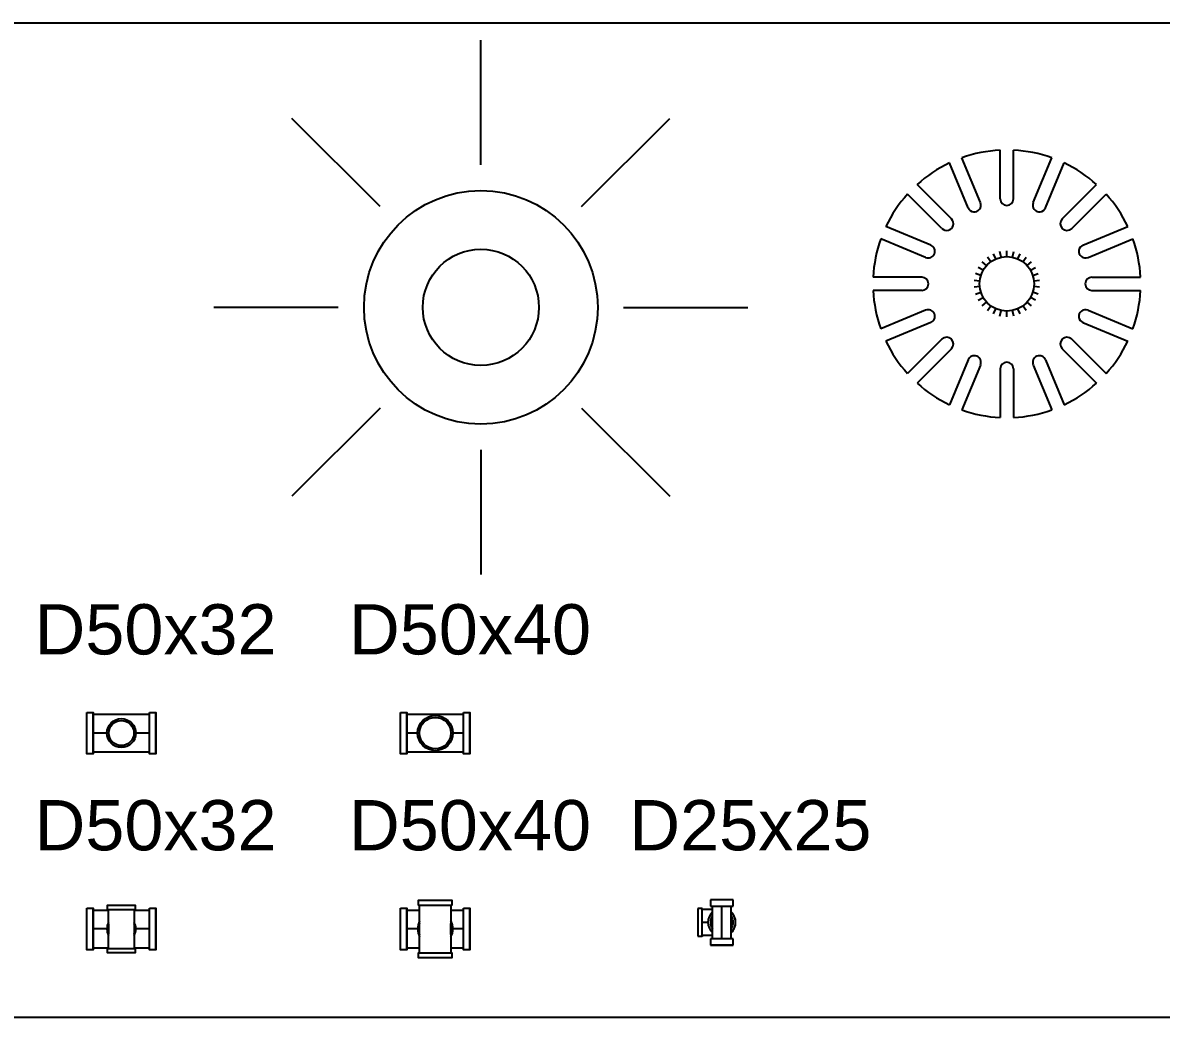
# Model space of a CAD drawing. Header units: millimetres. Extents: x 1218 to 72853, y -34712 to 16286.
# Drawn here: x 41658 to 43470, y 9231 to 10814 of the extents above; entities that cross this region are included whole.
import ezdxf

# ---------------------------------------------------------------- set-up
doc = ezdxf.new("R2010")
doc.units = ezdxf.units.MM
doc.styles.get("Standard").update_dxf_attribs({"font": 'arial.ttf'})

# ---------------------------------------------------------------- blocks, each defined once
blk = doc.blocks.new('TEUP-DN50x32 PCCC')
for p, q in [((-55, -33), (-55, 33)), ((-45, -33), (-45, 33)), ((-45, 30), (45, 30)), ((45, -33), (45, 33)), ((55, -33), (55, 33)), ((-45, -30), (45, -30))]:
    blk.add_line(p, q)
at = {"color": 8}
for p, q in [((-23, 0), (-45, 0)), ((45, 0), (23, 0))]:
    blk.add_line(p, q, dxfattribs=at)
for points in [[(-55, 33), (-45, 33), (-45, -33), (-55, -33)], [(45, 33), (55, 33), (55, -33), (45, -33)]]:
    blk.add_lwpolyline(points, close=True)
blk.add_circle((0, 0), 23)
blk.add_circle((0, 0), 20, dxfattribs=at)
at = {"flags": 1}
for p in [(-55, 0), (55, 0)]:
    blk.add_attdef('AMC', p, '', height=0.5, dxfattribs=at)
blk = doc.blocks.new('TEUP-DN50x40 PCCC')
for p, q in [((-55, -33), (-55, 33)), ((-45, -33), (-45, 33)), ((-45, 30), (45, 30)), ((45, -33), (45, 33)), ((55, -33), (55, 33)), ((-45, -30), (45, -30))]:
    blk.add_line(p, q)
at = {"color": 8}
for p, q in [((-28, 0), (-45, 0)), ((45, 0), (28, 0))]:
    blk.add_line(p, q, dxfattribs=at)
for points in [[(-55, 33), (-45, 33), (-45, -33), (-55, -33)], [(45, 33), (55, 33), (55, -33), (45, -33)]]:
    blk.add_lwpolyline(points, close=True)
blk.add_circle((0, 0), 28)
blk.add_circle((0, 0), 25, dxfattribs=at)
at = {"flags": 1}
for p in [(-55, 0), (55, 0)]:
    blk.add_attdef('AMC', p, '', height=0.5, dxfattribs=at)
blk = doc.blocks.new('DAUPHUNXUONG PCCC')
at = {"ltscale": 0.01}
for p, q in [((0, 226.8, -3.2), (0, 425, -3.2)), ((-160.4, 160.4, -3.2), (-300.5, 300.5, -3.2)), ((160.4, 160.4, -3.2), (300.5, 300.5, -3.2)), ((-226.8, 0, -3.2), (-425, 0, -3.2)), ((226.8, 0, -3.2), (425, 0, -3.2)), ((-160.4, -160.4, -3.2), (-300.5, -300.5, -3.2)), ((160.4, -160.4, -3.2), (300.5, -300.5, -3.2)), ((0, -226.8, -3.2), (0, -425, -3.2))]:
    blk.add_line(p, q, dxfattribs=at)
for radius in [185.9, 92.4]:
    blk.add_circle((0, 0, -3.2), radius, dxfattribs=at)
blk = doc.blocks.new('DAUPHUNLEN PCCC')
for p, q in [((-42, 129.2), (-71.6, 200.6)), ((-10.6, 135.4), (-10.6, 212.7)), ((10.6, 135.4), (10.6, 212.7)), ((42, 129.2), (71.6, 200.6)), ((-61.6, 121), (-91.2, 192.4)), ((61.6, 121), (91.2, 192.4)), ((-88.2, 103.3), (-142.9, 157.9)), ((88.2, 103.3), (142.9, 157.9)), ((-103.3, 88.2), (-157.9, 142.9)), ((103.3, 88.2), (157.9, 142.9)), ((-121, 61.6), (-192.4, 91.2)), ((121, 61.6), (192.4, 91.2)), ((-129.2, 42), (-200.6, 71.6)), ((129.2, 42), (200.6, 71.6)), ((-25.5, 35.1), (-30.8, 42.5)), ((-17.6, 39.6), (-21.3, 47.9)), ((-9, 42.4), (-10.9, 51.3)), ((0, 43.4), (0, 52.5)), ((9, 42.4), (10.9, 51.3)), ((17.6, 39.6), (21.3, 47.9)), ((25.5, 35.1), (30.8, 42.5)), ((-37.5, 21.7), (-45.4, 26.2)), ((-32.2, 29), (-39, 35.1)), ((32.2, 29), (39, 35.1)), ((37.5, 21.7), (45.4, 26.2)), ((-135.4, 10.6), (-212.7, 10.6)), ((-43.1, 4.5), (-52.2, 5.5)), ((-41.2, 13.4), (-49.9, 16.2)), ((41.2, 13.4), (49.9, 16.2)), ((52.2, 5.5), (43.1, 4.5)), ((135.4, 10.6), (212.7, 10.6)), ((-135.4, -10.6), (-212.7, -10.6)), ((-43.1, -4.5), (-52.2, -5.5)), ((-49.9, -16.2), (-41.2, -13.4)), ((49.9, -16.2), (41.2, -13.4)), ((52.2, -5.5), (43.1, -4.5)), ((135.4, -10.6), (212.7, -10.6)), ((-45.4, -26.2), (-37.5, -21.7)), ((-39, -35.1), (-32.2, -29)), ((-30.8, -42.5), (-25.5, -35.1)), ((30.8, -42.5), (25.5, -35.1)), ((39, -35.1), (32.2, -29)), ((45.4, -26.2), (37.5, -21.7)), ((-129.2, -42), (-200.6, -71.6)), ((-21.3, -47.9), (-17.6, -39.6)), ((-10.9, -51.3), (-9, -42.4)), ((0, -52.5), (0, -43.4)), ((10.9, -51.3), (9, -42.4)), ((21.3, -47.9), (17.6, -39.6)), ((129.2, -42), (200.6, -71.6)), ((-121, -61.6), (-192.4, -91.2)), ((121, -61.6), (192.4, -91.2)), ((-103.3, -88.2), (-157.9, -142.9)), ((103.3, -88.2), (157.9, -142.9)), ((-88.2, -103.3), (-142.9, -157.9)), ((88.2, -103.3), (142.9, -157.9)), ((-61.6, -121), (-91.2, -192.4)), ((61.6, -121), (91.2, -192.4)), ((-42, -129.2), (-71.6, -200.6)), ((-10.6, -135.4), (-10.6, -212.7)), ((10.6, -135.4), (10.6, -212.7)), ((42, -129.2), (71.6, -200.6))]:
    blk.add_line(p, q)
blk.add_circle((0, 0), 43.4)
for centre, radius, start, end in [((0, 0), 213, 92.866, 109.634), ((0, 0), 213, 70.366, 87.134), ((0, 0), 213, 115.366, 132.134), ((0, 0), 213, 47.866, 64.634), ((0, 0), 213, 137.866, 154.634), ((-51.8, 125.1), 10.6, 202.5, 22.5), ((0, 135.4), 10.6, 180, 0), ((51.8, 125.1), 10.6, 157.5, 337.5), ((0, 0), 213, 25.366, 42.134), ((-95.7, 95.7), 10.6, 225, 45), ((95.7, 95.7), 10.6, 135, 315), ((0, 0), 213, 160.366, 177.134), ((-125.1, 51.8), 10.6, 247.5, 67.5), ((125.1, 51.8), 10.6, 112.5, 292.5), ((0, 0), 213, 2.866, 19.634), ((-135.4, 0), 10.6, 270, 90), ((135.4, 0), 10.6, 90, 270), ((0, 0), 213, 182.866, 199.634), ((0, 0), 213, 340.366, 357.134), ((-125.1, -51.8), 10.6, 292.5, 112.5), ((125.1, -51.8), 10.6, 67.5, 247.5), ((-95.7, -95.7), 10.6, 315, 135), ((95.7, -95.7), 10.6, 45, 225), ((0, 0), 213, 205.366, 222.134), ((0, 0), 213, 317.866, 334.634), ((-51.8, -125.1), 10.6, 337.5, 157.5), ((0, -135.4), 10.6, 0, 180), ((51.8, -125.1), 10.6, 22.5, 202.5), ((0, 0), 213, 227.866, 244.634), ((0, 0), 213, 295.366, 312.134), ((0, 0), 213, 250.366, 267.134), ((0, 0), 213, 272.866, 289.634)]:
    blk.add_arc(centre, radius, start, end)
blk = doc.blocks.new('2TE-DN50x32 PCCC')
for p, q in [((-55, -33), (-55, 33)), ((-45, -33), (-45, 33)), ((-45, 30), (-20.6, 30)), ((-20.5, 31), (20.5, 31)), ((20.6, 30), (45, 30)), ((45, -33), (45, 33)), ((55, -33), (55, 33)), ((-20.5, 8), (-20.5, -8)), ((20.5, 8), (20.5, -8)), ((-45, -30), (-20.6, -30)), ((-20.5, -31), (20.5, -31)), ((20.6, -30), (45, -30))]:
    blk.add_line(p, q)
at = {"color": 8}
for p, q in [((-23, 0), (-45, 0)), ((45, 0), (23, 0))]:
    blk.add_line(p, q, dxfattribs=at)
for points in [[(-20.5, -8), (-20.6, -7.7), (-20.7, -7.4), (-20.8, -7.1), (-20.9, -6.8), (-21, -6.4), (-21.1, -6.1), (-21.2, -5.8), (-21.3, -5.5), (-21.4, -5.2), (-21.5, -4.9), (-21.5, -4.5), (-21.6, -4.2), (-21.7, -3.9), (-21.7, -3.6), (-21.8, -3.3), (-21.8, -2.9), (-21.8, -2.6), (-21.9, -2.3), (-21.9, -2), (-21.9, -1.6), (-22, -1.3), (-22, -1), (-22, -0.7), (-22, -0.3), (-22, 0), (-22, 0.3), (-22, 0.7), (-22, 1), (-22, 1.3), (-21.9, 1.6), (-21.9, 2), (-21.9, 2.3), (-21.8, 2.6), (-21.8, 2.9), (-21.8, 3.3), (-21.7, 3.6), (-21.7, 3.9), (-21.6, 4.2), (-21.5, 4.5), (-21.5, 4.9), (-21.4, 5.2), (-21.3, 5.5), (-21.2, 5.8), (-21.1, 6.1), (-21, 6.4), (-20.9, 6.8), (-20.8, 7.1), (-20.7, 7.4), (-20.5, 8), (-20.5, 29.5), (-20.5, 29.6), (-20.5, 29.6), (-20.5, 29.7), (-20.5, 29.7), (-20.5, 29.8), (-20.5, 29.8), (-20.5, 29.9), (-20.6, 29.9), (-20.6, 30), (-20.6, 30), (-20.6, 30.1), (-20.6, 30.1), (-20.6, 30.1), (-20.7, 30.2), (-20.7, 30.2), (-20.7, 30.3), (-20.7, 30.3), (-20.8, 30.3), (-20.8, 30.4), (-20.8, 30.4), (-20.8, 30.5), (-20.9, 30.5), (-20.9, 30.5), (-20.9, 30.6), (-21, 30.6), (-21, 30.6), (-21, 30.7), (-21.1, 30.7), (-21.1, 30.7), (-21.2, 30.7), (-21.2, 30.8), (-21.2, 30.8), (-21.3, 30.8), (-21.3, 30.8), (-21.4, 30.9), (-21.4, 30.9), (-21.4, 30.9), (-21.5, 30.9), (-21.5, 30.9), (-21.6, 30.9), (-21.6, 31), (-21.7, 31), (-21.7, 31), (-21.8, 31), (-21.8, 31), (-21.9, 31), (-21.9, 31), (-22, 31), (-22, 31), (-22, 31), (-22, 38), (22, 38), (22, 31), (22, 31), (21.9, 31), (21.9, 31), (21.8, 31), (21.8, 31), (21.7, 31), (21.7, 31), (21.6, 31), (21.6, 30.9), (21.5, 30.9), (21.5, 30.9), (21.4, 30.9), (21.4, 30.9), (21.4, 30.9), (21.3, 30.8), (21.3, 30.8), (21.2, 30.8), (21.2, 30.8), (21.2, 30.7), (21.1, 30.7), (21.1, 30.7), (21, 30.7), (21, 30.6), (21, 30.6), (20.9, 30.6), (20.9, 30.5), (20.9, 30.5), (20.8, 30.5), (20.8, 30.4), (20.8, 30.4), (20.8, 30.3), (20.7, 30.3), (20.7, 30.3), (20.7, 30.2), (20.7, 30.2), (20.6, 30.1), (20.6, 30.1), (20.6, 30.1), (20.6, 30), (20.6, 30), (20.6, 29.9), (20.5, 29.9), (20.5, 29.8), (20.5, 29.8), (20.5, 29.7), (20.5, 29.7), (20.5, 29.6), (20.5, 29.6), (20.5, 29.5), (20.5, 29.5), (20.5, 8), (20.6, 7.7), (20.7, 7.4), (20.8, 7.1), (20.9, 6.8), (21, 6.4), (21.1, 6.1), (21.2, 5.8), (21.3, 5.5), (21.4, 5.2), (21.5, 4.9), (21.5, 4.5), (21.6, 4.2), (21.7, 3.9), (21.7, 3.6), (21.8, 3.3), (21.8, 2.9), (21.8, 2.6), (21.9, 2.3), (21.9, 2), (21.9, 1.6), (22, 1.3), (22, 1), (22, 0.7), (22, 0.3), (22, 0), (22, -0.3), (22, -0.7), (22, -1), (22, -1.3), (21.9, -1.6), (21.9, -2), (21.9, -2.3), (21.8, -2.6), (21.8, -2.9), (21.8, -3.3), (21.7, -3.6), (21.7, -3.9), (21.6, -4.2), (21.5, -4.5), (21.5, -4.9), (21.4, -5.2), (21.3, -5.5), (21.2, -5.8), (21.1, -6.1), (21, -6.4), (20.9, -6.8), (20.8, -7.1), (20.7, -7.4), (20.5, -8), (20.5, -29.5), (20.5, -29.6), (20.5, -29.6), (20.5, -29.7), (20.5, -29.7), (20.5, -29.8), (20.5, -29.8), (20.5, -29.9), (20.6, -29.9), (20.6, -30), (20.6, -30), (20.6, -30.1), (20.6, -30.1), (20.6, -30.1), (20.7, -30.2), (20.7, -30.2), (20.7, -30.3), (20.7, -30.3), (20.8, -30.3), (20.8, -30.4), (20.8, -30.4), (20.8, -30.5), (20.9, -30.5), (20.9, -30.5), (20.9, -30.6), (21, -30.6), (21, -30.6), (21, -30.7), (21.1, -30.7), (21.1, -30.7), (21.2, -30.7), (21.2, -30.8), (21.2, -30.8), (21.3, -30.8), (21.3, -30.8), (21.4, -30.9), (21.4, -30.9), (21.4, -30.9), (21.5, -30.9), (21.5, -30.9), (21.6, -30.9), (21.6, -31), (21.7, -31), (21.7, -31), (21.8, -31), (21.8, -31), (21.9, -31), (21.9, -31), (22, -31), (22, -31), (22, -31), (22, -38), (-22, -38), (-22, -31), (-22, -31), (-21.9, -31), (-21.9, -31), (-21.8, -31), (-21.8, -31), (-21.7, -31), (-21.7, -31), (-21.6, -31), (-21.6, -30.9), (-21.5, -30.9), (-21.5, -30.9), (-21.4, -30.9), (-21.4, -30.9), (-21.4, -30.9), (-21.3, -30.8), (-21.3, -30.8), (-21.2, -30.8), (-21.2, -30.8), (-21.2, -30.7), (-21.1, -30.7), (-21.1, -30.7), (-21, -30.7), (-21, -30.6), (-21, -30.6), (-20.9, -30.6), (-20.9, -30.5), (-20.9, -30.5), (-20.8, -30.5), (-20.8, -30.4), (-20.8, -30.4), (-20.8, -30.3), (-20.7, -30.3), (-20.7, -30.3), (-20.7, -30.2), (-20.7, -30.2), (-20.6, -30.1), (-20.6, -30.1), (-20.6, -30.1), (-20.6, -30), (-20.6, -30), (-20.6, -29.9), (-20.5, -29.9), (-20.5, -29.8), (-20.5, -29.8), (-20.5, -29.7), (-20.5, -29.7), (-20.5, -29.6), (-20.5, -29.6), (-20.5, -29.5), (-20.5, -29.5)], [(-55, 33), (-45, 33), (-45, -33), (-55, -33)], [(45, 33), (55, 33), (55, -33), (45, -33)]]:
    blk.add_lwpolyline(points, close=True)
for radius, start, end in [(23, 153.0376, 206.9624), (22, 158.72, 201.28), (23, 333.0376, 26.9624), (22, 338.72, 21.28)]:
    blk.add_arc((0, 0), radius, start, end)
at = {"flags": 1}
for p in [(0, 38), (-55, 0), (55, 0), (0, -38)]:
    blk.add_attdef('AMC', p, '', height=0.5, dxfattribs=at)
blk = doc.blocks.new('2TE-DN50x40 PCCC')
for p, q in [((-25, 38), (25, 38)), ((-55, -33), (-55, 33)), ((-45, -33), (-45, 33)), ((-45, 30), (-25, 30)), ((25, 30), (45, 30)), ((45, -33), (45, 33)), ((55, -33), (55, 33)), ((-25, -8.8), (-25, 8.8)), ((25, -8.8), (25, 8.8)), ((-45, -30), (-25, -30)), ((25, -30), (45, -30)), ((-25, -38), (25, -38))]:
    blk.add_line(p, q)
at = {"color": 8}
for p, q in [((-28, 0), (-45, 0)), ((45, 0), (28, 0))]:
    blk.add_line(p, q, dxfattribs=at)
for points in [[(-25, -8.8), (-25.1, -8.5), (-25.2, -8.1), (-25.3, -7.8), (-25.4, -7.4), (-25.5, -7.1), (-25.6, -6.7), (-25.7, -6.4), (-25.8, -6), (-25.9, -5.7), (-26, -5.3), (-26, -5), (-26.1, -4.6), (-26.2, -4.3), (-26.2, -3.9), (-26.3, -3.6), (-26.3, -3.2), (-26.3, -2.9), (-26.4, -2.5), (-26.4, -2.1), (-26.4, -1.8), (-26.5, -1.4), (-26.5, -1.1), (-26.5, -0.7), (-26.5, -0.4), (-26.5, 0), (-26.5, 0.4), (-26.5, 0.7), (-26.5, 1.1), (-26.5, 1.4), (-26.4, 1.8), (-26.4, 2.1), (-26.4, 2.5), (-26.3, 2.9), (-26.3, 3.2), (-26.3, 3.6), (-26.2, 3.9), (-26.2, 4.3), (-26.1, 4.6), (-26, 5), (-26, 5.3), (-25.9, 5.7), (-25.8, 6), (-25.7, 6.4), (-25.6, 6.7), (-25.5, 7.1), (-25.4, 7.4), (-25.3, 7.8), (-25.2, 8.1), (-25, 8.8), (-25, 36.5), (-25, 36.6), (-25, 36.6), (-25, 36.7), (-25, 36.7), (-25, 36.8), (-25, 36.8), (-25, 36.9), (-25.1, 36.9), (-25.1, 37), (-25.1, 37), (-25.1, 37.1), (-25.1, 37.1), (-25.1, 37.1), (-25.2, 37.2), (-25.2, 37.2), (-25.2, 37.3), (-25.2, 37.3), (-25.3, 37.3), (-25.3, 37.4), (-25.3, 37.4), (-25.3, 37.5), (-25.4, 37.5), (-25.4, 37.5), (-25.4, 37.6), (-25.5, 37.6), (-25.5, 37.6), (-25.5, 37.7), (-25.6, 37.7), (-25.6, 37.7), (-25.7, 37.7), (-25.7, 37.8), (-25.7, 37.8), (-25.8, 37.8), (-25.8, 37.8), (-25.9, 37.9), (-25.9, 37.9), (-25.9, 37.9), (-26, 37.9), (-26, 37.9), (-26.1, 37.9), (-26.1, 38), (-26.2, 38), (-26.2, 38), (-26.3, 38), (-26.3, 38), (-26.4, 38), (-26.4, 38), (-26.5, 38), (-26.5, 38), (-26.5, 38), (-26.5, 46), (26.5, 46), (26.5, 38), (26.5, 38), (26.4, 38), (26.4, 38), (26.3, 38), (26.3, 38), (26.2, 38), (26.2, 38), (26.1, 38), (26.1, 37.9), (26, 37.9), (26, 37.9), (25.9, 37.9), (25.9, 37.9), (25.9, 37.9), (25.8, 37.8), (25.8, 37.8), (25.7, 37.8), (25.7, 37.8), (25.7, 37.7), (25.6, 37.7), (25.6, 37.7), (25.5, 37.7), (25.5, 37.6), (25.5, 37.6), (25.4, 37.6), (25.4, 37.5), (25.4, 37.5), (25.3, 37.5), (25.3, 37.4), (25.3, 37.4), (25.3, 37.3), (25.2, 37.3), (25.2, 37.3), (25.2, 37.2), (25.2, 37.2), (25.1, 37.1), (25.1, 37.1), (25.1, 37.1), (25.1, 37), (25.1, 37), (25.1, 36.9), (25, 36.9), (25, 36.8), (25, 36.8), (25, 36.7), (25, 36.7), (25, 36.6), (25, 36.6), (25, 36.5), (25, 36.5), (25, 8.8), (25.1, 8.5), (25.2, 8.1), (25.3, 7.8), (25.4, 7.4), (25.5, 7.1), (25.6, 6.7), (25.7, 6.4), (25.8, 6), (25.9, 5.7), (26, 5.3), (26, 5), (26.1, 4.6), (26.2, 4.3), (26.2, 3.9), (26.3, 3.6), (26.3, 3.2), (26.3, 2.9), (26.4, 2.5), (26.4, 2.1), (26.4, 1.8), (26.5, 1.4), (26.5, 1.1), (26.5, 0.7), (26.5, 0.4), (26.5, 0), (26.5, -0.4), (26.5, -0.7), (26.5, -1.1), (26.5, -1.4), (26.4, -1.8), (26.4, -2.1), (26.4, -2.5), (26.3, -2.9), (26.3, -3.2), (26.3, -3.6), (26.2, -3.9), (26.2, -4.3), (26.1, -4.6), (26, -5), (26, -5.3), (25.9, -5.7), (25.8, -6), (25.7, -6.4), (25.6, -6.7), (25.5, -7.1), (25.4, -7.4), (25.3, -7.8), (25.2, -8.1), (25, -8.8), (25, -36.5), (25, -36.6), (25, -36.6), (25, -36.7), (25, -36.7), (25, -36.8), (25, -36.8), (25, -36.9), (25.1, -36.9), (25.1, -37), (25.1, -37), (25.1, -37.1), (25.1, -37.1), (25.1, -37.1), (25.2, -37.2), (25.2, -37.2), (25.2, -37.3), (25.2, -37.3), (25.3, -37.3), (25.3, -37.4), (25.3, -37.4), (25.3, -37.5), (25.4, -37.5), (25.4, -37.5), (25.4, -37.6), (25.5, -37.6), (25.5, -37.6), (25.5, -37.7), (25.6, -37.7), (25.6, -37.7), (25.7, -37.7), (25.7, -37.8), (25.7, -37.8), (25.8, -37.8), (25.8, -37.8), (25.9, -37.9), (25.9, -37.9), (25.9, -37.9), (26, -37.9), (26, -37.9), (26.1, -37.9), (26.1, -38), (26.2, -38), (26.2, -38), (26.3, -38), (26.3, -38), (26.4, -38), (26.4, -38), (26.5, -38), (26.5, -38), (26.5, -46), (-26.5, -46), (-26.5, -38), (-26.5, -38), (-26.4, -38), (-26.4, -38), (-26.3, -38), (-26.3, -38), (-26.2, -38), (-26.2, -38), (-26.1, -38), (-26.1, -37.9), (-26, -37.9), (-26, -37.9), (-25.9, -37.9), (-25.9, -37.9), (-25.9, -37.9), (-25.8, -37.8), (-25.8, -37.8), (-25.7, -37.8), (-25.7, -37.8), (-25.7, -37.7), (-25.6, -37.7), (-25.6, -37.7), (-25.5, -37.7), (-25.5, -37.6), (-25.5, -37.6), (-25.4, -37.6), (-25.4, -37.5), (-25.4, -37.5), (-25.3, -37.5), (-25.3, -37.4), (-25.3, -37.4), (-25.3, -37.3), (-25.2, -37.3), (-25.2, -37.3), (-25.2, -37.2), (-25.2, -37.2), (-25.1, -37.1), (-25.1, -37.1), (-25.1, -37.1), (-25.1, -37), (-25.1, -37), (-25.1, -36.9), (-25, -36.9), (-25, -36.8), (-25, -36.8), (-25, -36.7), (-25, -36.7), (-25, -36.6), (-25, -36.6), (-25, -36.5), (-25, -36.5)], [(-55, 33), (-45, 33), (-45, -33), (-55, -33)], [(45, 33), (55, 33), (55, -33), (45, -33)]]:
    blk.add_lwpolyline(points, close=True)
for radius, start, end in [(28, 153.2345, 206.7655), (26.5, 160.6299, 199.3701), (28, 333.2345, 26.7655), (26.5, 340.63, 19.37)]:
    blk.add_arc((0, 0), radius, start, end)
at = {"flags": 1}
for p in [(0, 46), (-55, 0), (55, 0), (0, -46)]:
    blk.add_attdef('AMC', p, '', height=0.5, dxfattribs=at)
blk = doc.blocks.new('COTE-DN25 PCCC')
for p, q in [((-31, 22), (-38, 22)), ((-38, 22), (-38, -22)), ((-31, 21.9), (-31, 22)), ((-31, 22), (-31, 22)), ((-31, 21.8), (-31, 21.9)), ((-31, 21.9), (-31, 21.9)), ((-31, 21.7), (-31, 21.8)), ((-31, 21.8), (-31, 21.8)), ((-31, 21.6), (-31, 21.7)), ((-31, 21.7), (-31, 21.7)), ((-30.9, 21.6), (-31, 21.6)), ((-31, -20.5), (-31, 20.5)), ((-30.9, 21.5), (-30.9, 21.6)), ((-30.9, 21.4), (-30.9, 21.5)), ((-30.9, 21.5), (-30.9, 21.5)), ((-30.8, 21.3), (-30.9, 21.4)), ((-30.9, 21.4), (-30.9, 21.4)), ((-30.9, 21.4), (-30.9, 21.4)), ((-30.8, 21.2), (-30.8, 21.3)), ((-30.8, 21.3), (-30.8, 21.3)), ((-30.7, 21.2), (-30.8, 21.2)), ((-30.8, 21.2), (-30.8, 21.2)), ((-30.7, 21.1), (-30.7, 21.2)), ((-30.7, 21), (-30.7, 21.1)), ((-30.7, 21.1), (-30.7, 21.1)), ((-30.6, 21), (-30.7, 21)), ((-30.6, 20.9), (-30.6, 21)), ((-30.6, 21), (-30.6, 21)), ((-30.5, 20.9), (-30.6, 20.9)), ((-30.5, 20.8), (-30.5, 20.9)), ((-30.5, 20.9), (-30.5, 20.9)), ((-30.4, 20.8), (-30.5, 20.8)), ((-30.3, 20.8), (-30.4, 20.8)), ((-30.4, 20.8), (-30.4, 20.8)), ((-30.3, 20.7), (-30.3, 20.8)), ((-30.2, 20.7), (-30.3, 20.7)), ((-30.3, 20.7), (-30.3, 20.7)), ((-30.1, 20.6), (-30.2, 20.7)), ((-30.2, 20.7), (-30.2, 20.7)), ((-30, 20.6), (-30.1, 20.6)), ((-30.1, 20.6), (-30.1, 20.6)), ((-30.1, 20.6), (-30.1, 20.6)), ((-29.9, 20.6), (-30, 20.6)), ((-30, 20.6), (-30, 20.6)), ((-29.9, 20.5), (-29.9, 20.6)), ((-29.8, 20.5), (-29.9, 20.5)), ((-29.7, 20.5), (-29.8, 20.5)), ((-29.8, 20.5), (-29.8, 20.5)), ((-29.6, 20.5), (-29.7, 20.5)), ((-29.7, 20.5), (-29.7, 20.5)), ((-29.5, 20.5), (-29.6, 20.5)), ((-29.6, 20.5), (-29.6, 20.5)), ((-15, 20.5), (-29.5, 20.5)), ((-29.5, 20.5), (-29.5, 20.5)), ((18, 36), (-18, 36)), ((-18, 36), (-18, 26)), ((18, 36), (-18, 36)), ((-18, 26), (18, 26)), ((-15, -26), (-15, 26)), ((15, -26), (15, 26)), ((18, 26), (18, 36)), ((17.9, 12.8), (16.8, 14.2)), ((18.8, 11.4), (17.9, 12.8)), ((19.7, 9.9), (18.8, 11.4)), ((20.4, 8.3), (19.7, 9.9)), ((20.9, 6.7), (20.4, 8.3)), ((21.4, 5.1), (20.9, 6.7)), ((21.7, 3.4), (21.4, 5.1)), ((21.9, 1.7), (21.7, 3.4)), ((22, 0), (21.9, 1.7)), ((15.7, -15.4), (16.8, -14.2)), ((16.8, -14.2), (17.9, -12.8)), ((17.9, -12.8), (18.8, -11.4)), ((18.8, -11.4), (19.7, -9.9)), ((19.7, -9.9), (20.4, -8.3)), ((20.4, -8.3), (20.9, -6.7)), ((20.9, -6.7), (21.4, -5.1)), ((21.4, -5.1), (21.7, -3.4)), ((21.7, -3.4), (21.9, -1.7)), ((21.9, -1.7), (22, 0)), ((-38, -22), (-31, -22)), ((-31, -21.7), (-31, -21.6)), ((-31, -21.6), (-30.9, -21.6)), ((-31, -21.8), (-31, -21.7)), ((-31, -21.7), (-31, -21.7)), ((-31, -21.9), (-31, -21.8)), ((-31, -21.8), (-31, -21.8)), ((-31, -22), (-31, -21.9)), ((-31, -21.9), (-31, -21.9)), ((-31, -22), (-31, -22)), ((-31, -22), (-31, -22)), ((-30.9, -21.4), (-30.8, -21.3)), ((-30.9, -21.5), (-30.9, -21.4)), ((-30.9, -21.4), (-30.9, -21.4)), ((-30.9, -21.4), (-30.9, -21.4)), ((-30.9, -21.6), (-30.9, -21.5)), ((-30.9, -21.5), (-30.9, -21.5)), ((-30.8, -21.3), (-30.8, -21.2)), ((-30.8, -21.2), (-30.8, -21.2)), ((-30.8, -21.2), (-30.7, -21.2)), ((-30.8, -21.3), (-30.8, -21.3)), ((-30.7, -21.1), (-30.7, -21)), ((-30.7, -21), (-30.6, -21)), ((-30.7, -21.2), (-30.7, -21.1)), ((-30.7, -21.1), (-30.7, -21.1)), ((-30.6, -21), (-30.6, -20.9)), ((-30.6, -20.9), (-30.5, -20.9)), ((-30.6, -21), (-30.6, -21)), ((-30.5, -20.9), (-30.5, -20.8)), ((-30.5, -20.8), (-30.4, -20.8)), ((-30.5, -20.9), (-30.5, -20.9)), ((-30.4, -20.8), (-30.4, -20.8)), ((-30.4, -20.8), (-30.3, -20.8)), ((-30.3, -20.8), (-30.3, -20.7)), ((-30.3, -20.7), (-30.3, -20.7)), ((-30.3, -20.7), (-30.2, -20.7)), ((-30.2, -20.7), (-30.1, -20.6)), ((-30.2, -20.7), (-30.2, -20.7)), ((-30.1, -20.6), (-30.1, -20.6)), ((-30.1, -20.6), (-30.1, -20.6)), ((-30.1, -20.6), (-30, -20.6)), ((-30, -20.6), (-30, -20.6)), ((-30, -20.6), (-29.9, -20.6)), ((-29.9, -20.6), (-29.9, -20.5)), ((-29.9, -20.5), (-29.8, -20.5)), ((-29.8, -20.5), (-29.8, -20.5)), ((-29.8, -20.5), (-29.7, -20.5)), ((-29.7, -20.5), (-29.7, -20.5)), ((-29.7, -20.5), (-29.6, -20.5)), ((-29.6, -20.5), (-29.6, -20.5)), ((-29.6, -20.5), (-29.5, -20.5)), ((-29.5, -20.5), (-15, -20.5)), ((-18, -26), (-18, -36)), ((18, -26), (-18, -26)), ((18, -36), (-18, -36)), ((-18, -36), (18, -36)), ((18, -36), (18, -26))]:
    blk.add_line(p, q)
at = {"color": 8}
for p, q in [((0, -26), (0, 26)), ((0, 18), (0, 26)), ((-22, 0), (-31, 0))]:
    blk.add_line(p, q, dxfattribs=at)
for radius, start, end in [(22, 132.9859, 227.0141), (18, 146.4427, 213.5573), (22, 312.9859, 47.0141), (18, 326.4427, 33.5573)]:
    blk.add_arc((0, 0), radius, start, end)
at = {"flags": 1}
for p in [(0, 36), (-38, 0), (0, -36)]:
    blk.add_attdef('AMC', p, '', height=0.5, dxfattribs=at)

msp = doc.modelspace()

# ---------------------------------------------------------------- linework, layer by layer
for p, q in [((38761.2, 10813.8), (44955.1, 10813.8)), ((38761.2, 9231.3), (44955.1, 9231.3))]:
    msp.add_line(p, q)

# ---------------------------------------------------------------- block references
for name, p in [('DAUPHUNXUONG PCCC', (42387.2, 10361, -1532.7)), ('DAUPHUNLEN PCCC', (43224.1, 10398.4, -1535.9)), ('TEUP-DN50x32 PCCC', (41815.2, 9683.5)), ('TEUP-DN50x40 PCCC', (42314.6, 9683.5)), ('2TE-DN50x32 PCCC', (41815.2, 9371.8)), ('2TE-DN50x40 PCCC', (42314.6, 9371.8)), ('COTE-DN25 PCCC', (42770.6, 9382.2))]:
    msp.add_blockref(name, p)

# ---------------------------------------------------------------- texts
at = {"color": 2, "ltscale": 500}
for s, p in [('D50x32', (41677.1, 9808.6)), ('D50x40', (42177.4, 9808.6)), ('D50x32', (41677.1, 9496.9)), ('D50x40', (42177.4, 9496.9)), ('D25x25', (42623.5, 9496.9))]:
    msp.add_text(s, height=80, rotation=360, dxfattribs=at).set_placement(p)

doc.saveas('drawing.dxf')
